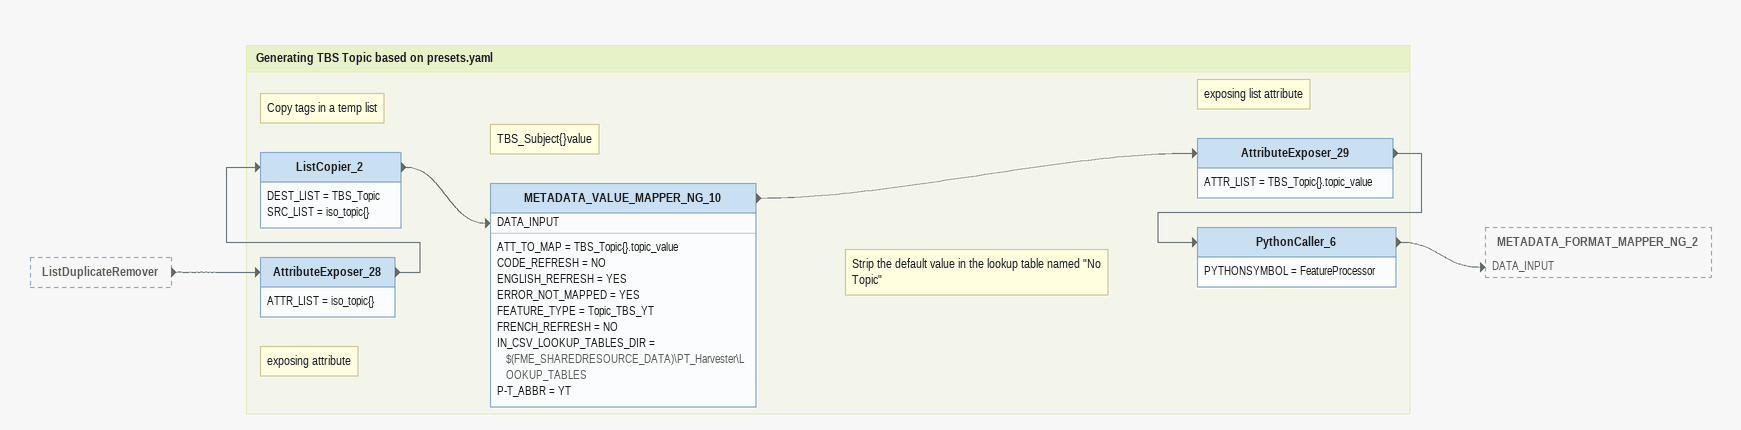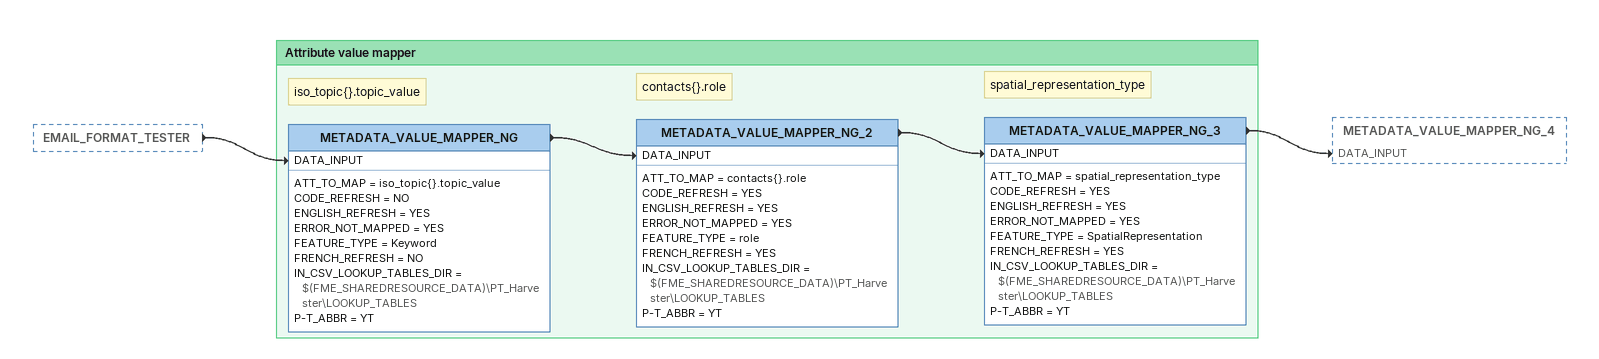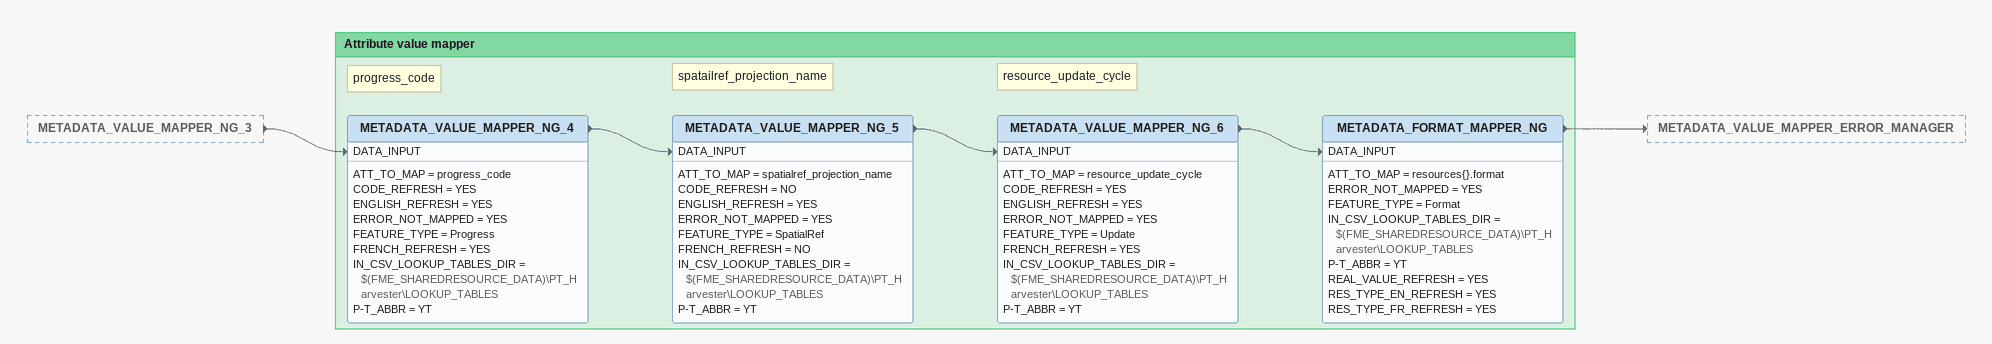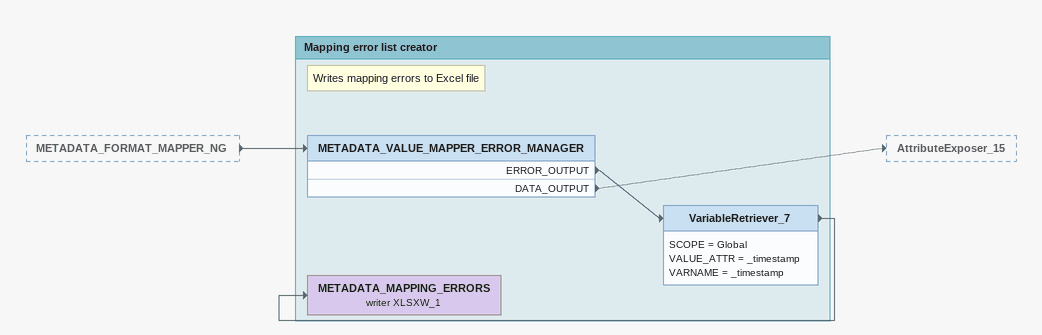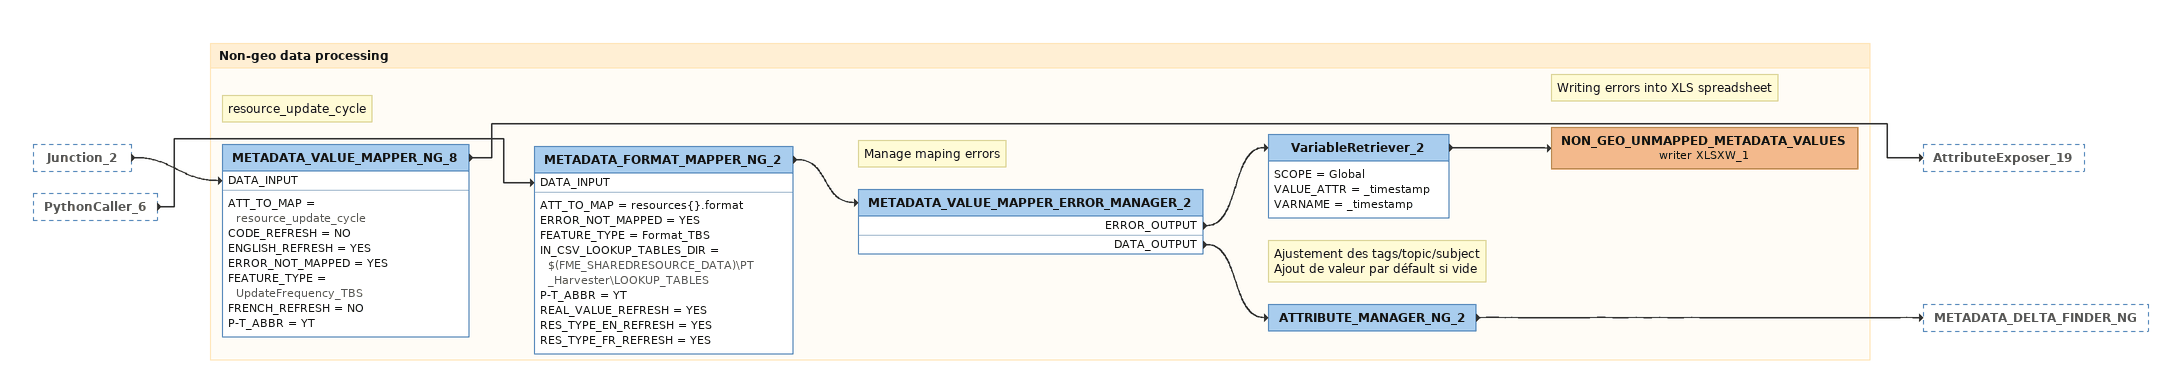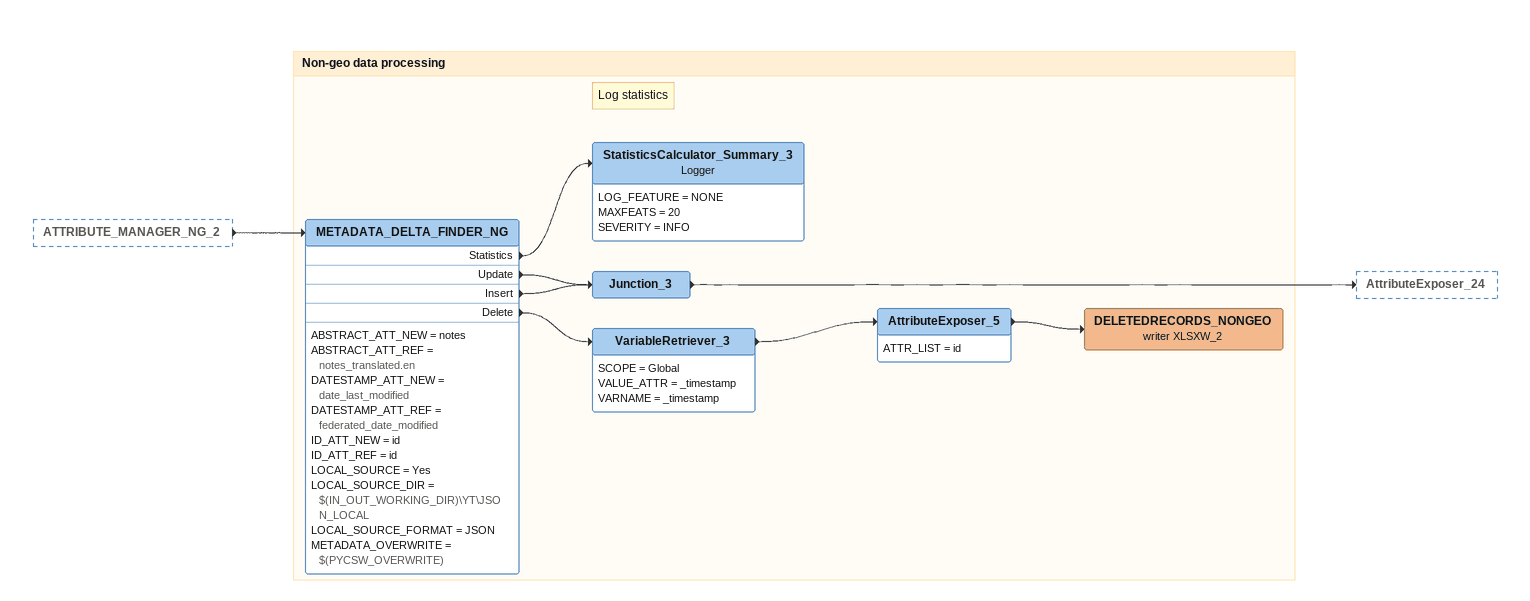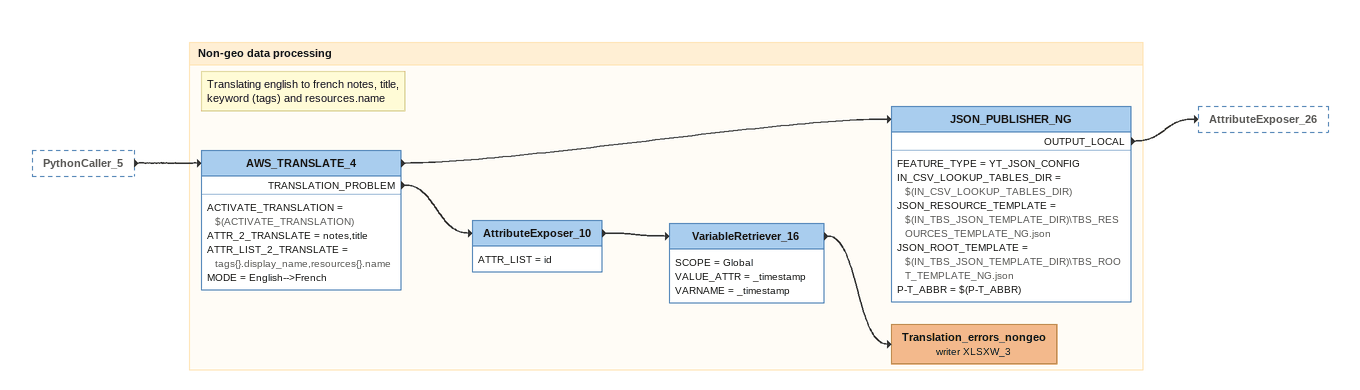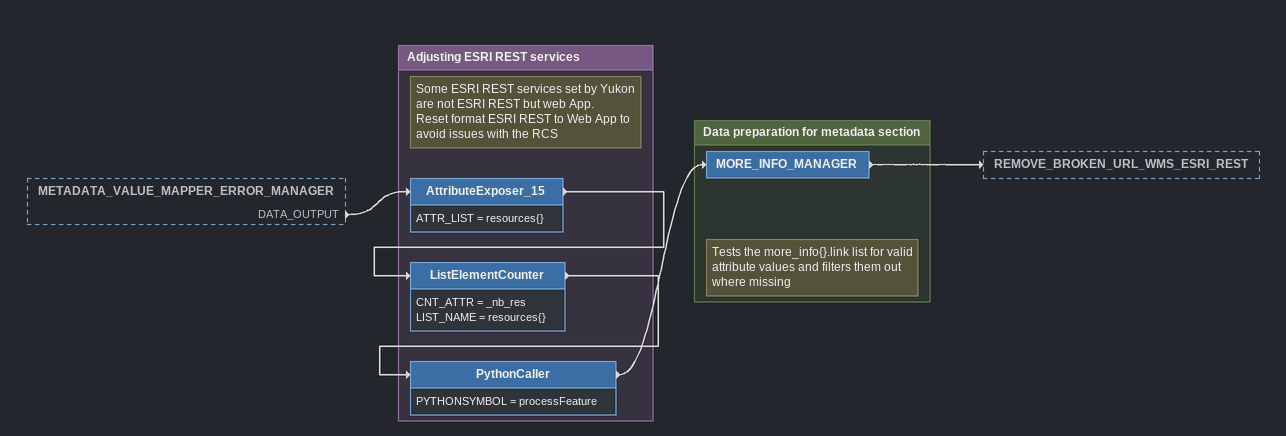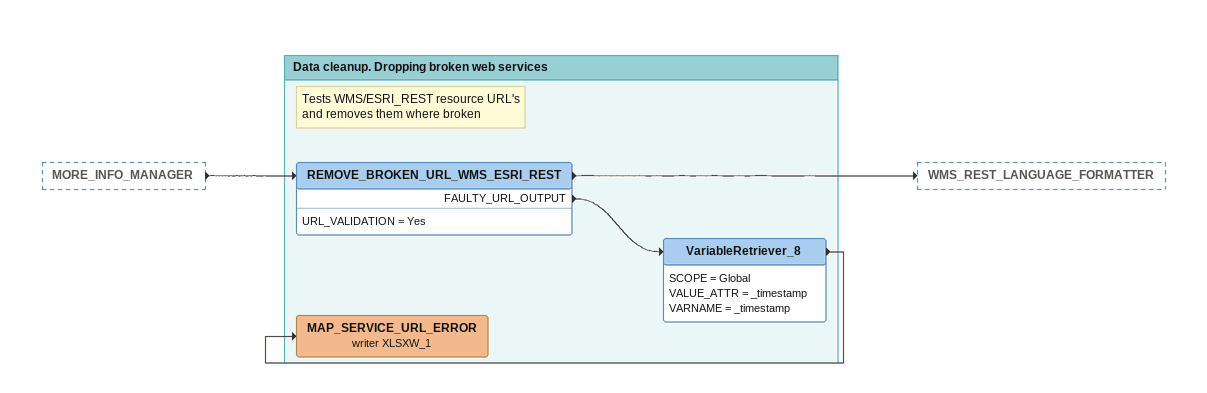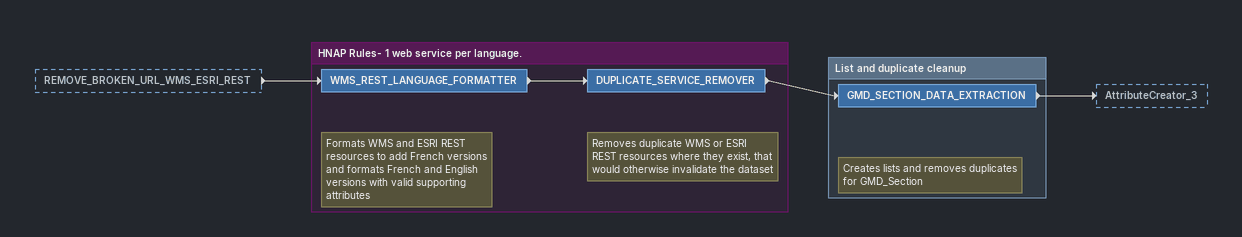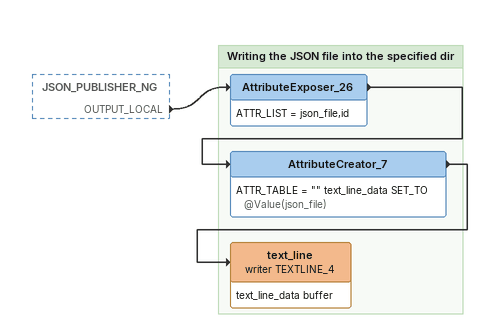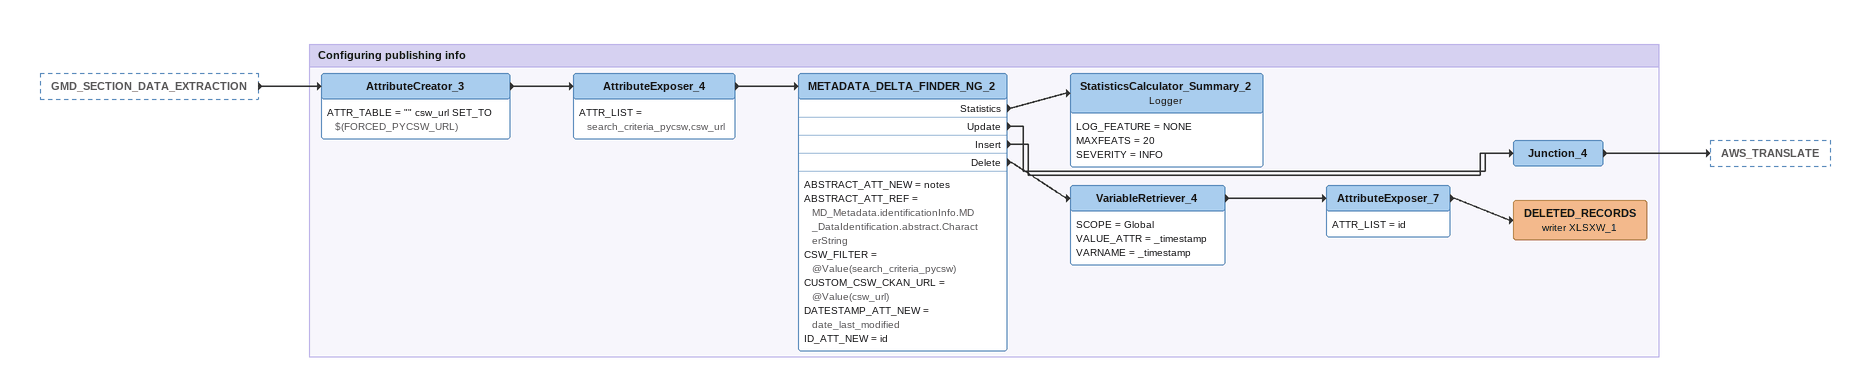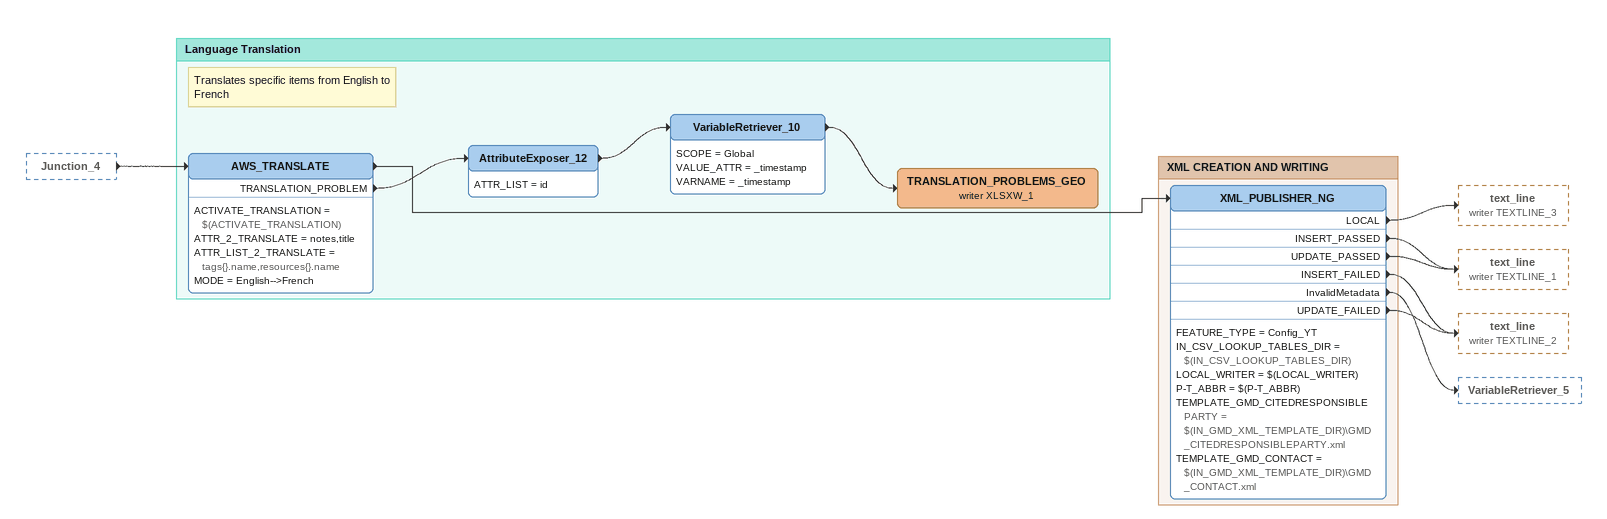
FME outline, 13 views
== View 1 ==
ListDuplicateRemover [outside]
    -> AttributeExposer_28

Bookmark: Generating TBS Topic based on presets.yaml
Note: exposing attribute
AttributeExposer_28
    ATTR_LIST = iso_topic{}
    -> ListCopier_2
Note: Copy tags in a temp list
ListCopier_2
    DEST_LIST = TBS_Topic
    SRC_LIST = iso_topic{}
    -> METADATA_VALUE_MAPPER_NG_10 [DATA_INPUT]
Note: TBS_Subject{}value
METADATA_VALUE_MAPPER_NG_10
    ATT_TO_MAP = TBS_Topic{}.topic_value
    CODE_REFRESH = NO
    ENGLISH_REFRESH = YES
    ERROR_NOT_MAPPED = YES
    FEATURE_TYPE = Topic_TBS_YT
    FRENCH_REFRESH = NO
    IN_CSV_LOOKUP_TABLES_DIR = $(FME_SHAREDRESOURCE_DATA)\PT_Harvester\LOOKUP_TABLES
    P-T_ABBR = YT
    -> AttributeExposer_29
Note: exposing list attribute
AttributeExposer_29
    ATTR_LIST = TBS_Topic{}.topic_value
    -> PythonCaller_6
Note: Strip the default value in the lookup table named "No Topic"
PythonCaller_6
    PYTHONSYMBOL = FeatureProcessor
    -> METADATA_FORMAT_MAPPER_NG_2 [DATA_INPUT]

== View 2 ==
EMAIL_FORMAT_TESTER [outside]
    -> METADATA_VALUE_MAPPER_NG [DATA_INPUT]

Bookmark: Attribute value mapper
Note: iso_topic{}.topic_value
METADATA_VALUE_MAPPER_NG
    ATT_TO_MAP = iso_topic{}.topic_value
    CODE_REFRESH = NO
    ENGLISH_REFRESH = YES
    ERROR_NOT_MAPPED = YES
    FEATURE_TYPE = Keyword
    FRENCH_REFRESH = NO
    IN_CSV_LOOKUP_TABLES_DIR = $(FME_SHAREDRESOURCE_DATA)\PT_Harvester\LOOKUP_TABLES
    P-T_ABBR = YT
    -> METADATA_VALUE_MAPPER_NG_2 [DATA_INPUT]
Note: contacts{}.role
METADATA_VALUE_MAPPER_NG_2
    ATT_TO_MAP = contacts{}.role
    CODE_REFRESH = YES
    ENGLISH_REFRESH = YES
    ERROR_NOT_MAPPED = YES
    FEATURE_TYPE = role
    FRENCH_REFRESH = YES
    IN_CSV_LOOKUP_TABLES_DIR = $(FME_SHAREDRESOURCE_DATA)\PT_Harvester\LOOKUP_TABLES
    P-T_ABBR = YT
    -> METADATA_VALUE_MAPPER_NG_3 [DATA_INPUT]
Note: spatial_representation_type
METADATA_VALUE_MAPPER_NG_3
    ATT_TO_MAP = spatial_representation_type
    CODE_REFRESH = YES
    ENGLISH_REFRESH = YES
    ERROR_NOT_MAPPED = YES
    FEATURE_TYPE = SpatialRepresentation
    FRENCH_REFRESH = YES
    IN_CSV_LOOKUP_TABLES_DIR = $(FME_SHAREDRESOURCE_DATA)\PT_Harvester\LOOKUP_TABLES
    P-T_ABBR = YT
    -> METADATA_VALUE_MAPPER_NG_4 [DATA_INPUT]

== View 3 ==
METADATA_VALUE_MAPPER_NG_3 [outside]
    -> METADATA_VALUE_MAPPER_NG_4 [DATA_INPUT]

Bookmark: Attribute value mapper
Note: progress_code
METADATA_VALUE_MAPPER_NG_4
    ATT_TO_MAP = progress_code
    CODE_REFRESH = YES
    ENGLISH_REFRESH = YES
    ERROR_NOT_MAPPED = YES
    FEATURE_TYPE = Progress
    FRENCH_REFRESH = YES
    IN_CSV_LOOKUP_TABLES_DIR = $(FME_SHAREDRESOURCE_DATA)\PT_Harvester\LOOKUP_TABLES
    P-T_ABBR = YT
    -> METADATA_VALUE_MAPPER_NG_5 [DATA_INPUT]
Note: spatailref_projection_name
METADATA_VALUE_MAPPER_NG_5
    ATT_TO_MAP = spatialref_projection_name
    CODE_REFRESH = NO
    ENGLISH_REFRESH = YES
    ERROR_NOT_MAPPED = YES
    FEATURE_TYPE = SpatialRef
    FRENCH_REFRESH = NO
    IN_CSV_LOOKUP_TABLES_DIR = $(FME_SHAREDRESOURCE_DATA)\PT_Harvester\LOOKUP_TABLES
    P-T_ABBR = YT
    -> METADATA_VALUE_MAPPER_NG_6 [DATA_INPUT]
Note: resource_update_cycle
METADATA_VALUE_MAPPER_NG_6
    ATT_TO_MAP = resource_update_cycle
    CODE_REFRESH = YES
    ENGLISH_REFRESH = YES
    ERROR_NOT_MAPPED = YES
    FEATURE_TYPE = Update
    FRENCH_REFRESH = YES
    IN_CSV_LOOKUP_TABLES_DIR = $(FME_SHAREDRESOURCE_DATA)\PT_Harvester\LOOKUP_TABLES
    P-T_ABBR = YT
    -> METADATA_FORMAT_MAPPER_NG [DATA_INPUT]
METADATA_FORMAT_MAPPER_NG
    ATT_TO_MAP = resources{}.format
    ERROR_NOT_MAPPED = YES
    FEATURE_TYPE = Format
    IN_CSV_LOOKUP_TABLES_DIR = $(FME_SHAREDRESOURCE_DATA)\PT_Harvester\LOOKUP_TABLES
    P-T_ABBR = YT
    REAL_VALUE_REFRESH = YES
    RES_TYPE_EN_REFRESH = YES
    RES_TYPE_FR_REFRESH = YES
    -> METADATA_VALUE_MAPPER_ERROR_MANAGER

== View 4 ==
METADATA_FORMAT_MAPPER_NG [outside]
    -> METADATA_VALUE_MAPPER_ERROR_MANAGER

Bookmark: Mapping error list creator
Note: Writes mapping errors to Excel file
METADATA_VALUE_MAPPER_ERROR_MANAGER
    ERROR_OUTPUT -> VariableRetriever_7
    DATA_OUTPUT -> AttributeExposer_15
VariableRetriever_7
    SCOPE = Global
    VALUE_ATTR = _timestamp
    VARNAME = _timestamp
    -> METADATA_MAPPING_ERRORS (writer XLSXW_1)
METADATA_MAPPING_ERRORS (writer XLSXW_1)

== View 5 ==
Junction_2 [outside]
    -> METADATA_VALUE_MAPPER_NG_8 [DATA_INPUT]
PythonCaller_6 [outside]
    -> METADATA_FORMAT_MAPPER_NG_2 [DATA_INPUT]

Bookmark: Non-geo data processing
Note: resource_update_cycle
METADATA_VALUE_MAPPER_NG_8
    ATT_TO_MAP = resource_update_cycle
    CODE_REFRESH = NO
    ENGLISH_REFRESH = YES
    ERROR_NOT_MAPPED = YES
    FEATURE_TYPE = UpdateFrequency_TBS
    FRENCH_REFRESH = NO
    P-T_ABBR = YT
    -> AttributeExposer_19
METADATA_FORMAT_MAPPER_NG_2
    ATT_TO_MAP = resources{}.format
    ERROR_NOT_MAPPED = YES
    FEATURE_TYPE = Format_TBS
    IN_CSV_LOOKUP_TABLES_DIR = $(FME_SHAREDRESOURCE_DATA)\PT_Harvester\LOOKUP_TABLES
    P-T_ABBR = YT
    REAL_VALUE_REFRESH = YES
    RES_TYPE_EN_REFRESH = YES
    RES_TYPE_FR_REFRESH = YES
    -> METADATA_VALUE_MAPPER_ERROR_MANAGER_2
Note: Manage maping errors
METADATA_VALUE_MAPPER_ERROR_MANAGER_2
    ERROR_OUTPUT -> VariableRetriever_2
    DATA_OUTPUT -> ATTRIBUTE_MANAGER_NG_2
VariableRetriever_2
    SCOPE = Global
    VALUE_ATTR = _timestamp
    VARNAME = _timestamp
    -> NON_GEO_UNMAPPED_METADATA_VALUES (writer XLSXW_1)
Note: Writing errors into XLS spreadsheet
NON_GEO_UNMAPPED_METADATA_VALUES (writer XLSXW_1)
Note: Ajustement des tags/topic/subject / Ajout de valeur par défault si vide
ATTRIBUTE_MANAGER_NG_2
    -> METADATA_DELTA_FINDER_NG

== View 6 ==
ATTRIBUTE_MANAGER_NG_2 [outside]
    -> METADATA_DELTA_FINDER_NG

Bookmark: Non-geo data processing
METADATA_DELTA_FINDER_NG
    ABSTRACT_ATT_NEW = notes
    ABSTRACT_ATT_REF = notes_translated.en
    DATESTAMP_ATT_NEW = date_last_modified
    DATESTAMP_ATT_REF = federated_date_modified
    ID_ATT_NEW = id
    ID_ATT_REF = id
    LOCAL_SOURCE = Yes
    LOCAL_SOURCE_DIR = $(IN_OUT_WORKING_DIR)\YT\JSON_LOCAL
    LOCAL_SOURCE_FORMAT = JSON
    METADATA_OVERWRITE = $(PYCSW_OVERWRITE)
    Statistics -> StatisticsCalculator_Summary_3
    Update -> Junction_3
    Insert -> Junction_3
    Delete -> VariableRetriever_3
Note: Log statistics
StatisticsCalculator_Summary_3: Logger
    LOG_FEATURE = NONE
    MAXFEATS = 20
    SEVERITY = INFO
Junction_3
    -> AttributeExposer_24
VariableRetriever_3
    SCOPE = Global
    VALUE_ATTR = _timestamp
    VARNAME = _timestamp
    -> AttributeExposer_5
AttributeExposer_5
    ATTR_LIST = id
    -> DELETEDRECORDS_NONGEO (writer XLSXW_2)
DELETEDRECORDS_NONGEO (writer XLSXW_2)

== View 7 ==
PythonCaller_5 [outside]
    -> AWS_TRANSLATE_4

Bookmark: Non-geo data processing
Note: Translating english to french notes, title, keyword (tags) and resources.name
AWS_TRANSLATE_4
    ACTIVATE_TRANSLATION = $(ACTIVATE_TRANSLATION)
    ATTR_2_TRANSLATE = notes,title
    ATTR_LIST_2_TRANSLATE = tags{}.display_name,resources{}.name
    MODE = English-->French
    -> JSON_PUBLISHER_NG
    TRANSLATION_PROBLEM -> AttributeExposer_10
JSON_PUBLISHER_NG
    FEATURE_TYPE = YT_JSON_CONFIG
    IN_CSV_LOOKUP_TABLES_DIR = $(IN_CSV_LOOKUP_TABLES_DIR)
    JSON_RESOURCE_TEMPLATE = $(IN_TBS_JSON_TEMPLATE_DIR)\TBS_RESOURCES_TEMPLATE_NG.json
    JSON_ROOT_TEMPLATE = $(IN_TBS_JSON_TEMPLATE_DIR)\TBS_ROOT_TEMPLATE_NG.json
    P-T_ABBR = $(P-T_ABBR)
    OUTPUT_LOCAL -> AttributeExposer_26
AttributeExposer_10
    ATTR_LIST = id
    -> VariableRetriever_16
VariableRetriever_16
    SCOPE = Global
    VALUE_ATTR = _timestamp
    VARNAME = _timestamp
    -> Translation_errors_nongeo (writer XLSXW_3)
Translation_errors_nongeo (writer XLSXW_3)

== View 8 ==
METADATA_VALUE_MAPPER_ERROR_MANAGER [outside]
    DATA_OUTPUT -> AttributeExposer_15

Bookmark: Adjusting ESRI REST services
Note: Some ESRI REST services set by Yukon are not ESRI REST but web App. / Reset format ESRI REST to Web App to avoid issues with the RCS
AttributeExposer_15
    ATTR_LIST = resources{}
    -> ListElementCounter
ListElementCounter
    CNT_ATTR = _nb_res
    LIST_NAME = resources{}
    -> PythonCaller
PythonCaller
    PYTHONSYMBOL = processFeature
    -> MORE_INFO_MANAGER

Bookmark: Data preparation for metadata section
Note: Tests the more_info{}.link list for valid attribute values and filters them out where missing
MORE_INFO_MANAGER
    -> REMOVE_BROKEN_URL_WMS_ESRI_REST

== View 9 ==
MORE_INFO_MANAGER [outside]
    -> REMOVE_BROKEN_URL_WMS_ESRI_REST

Bookmark: Data cleanup. Dropping broken web services
Note: Tests WMS/ESRI_REST resource URL's and removes them where broken
REMOVE_BROKEN_URL_WMS_ESRI_REST
    URL_VALIDATION = Yes
    -> WMS_REST_LANGUAGE_FORMATTER
    FAULTY_URL_OUTPUT -> VariableRetriever_8
VariableRetriever_8
    SCOPE = Global
    VALUE_ATTR = _timestamp
    VARNAME = _timestamp
    -> MAP_SERVICE_URL_ERROR (writer XLSXW_1)
MAP_SERVICE_URL_ERROR (writer XLSXW_1)

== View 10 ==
REMOVE_BROKEN_URL_WMS_ESRI_REST [outside]
    -> WMS_REST_LANGUAGE_FORMATTER

Bookmark: HNAP Rules- 1 web service per language.
Note: Formats WMS and ESRI REST resources to add French versions and formats French and English versions with valid supporting attributes
WMS_REST_LANGUAGE_FORMATTER
    -> DUPLICATE_SERVICE_REMOVER
Note: Removes duplicate WMS or ESRI REST resources where they exist, that would otherwise invalidate the dataset
DUPLICATE_SERVICE_REMOVER
    -> GMD_SECTION_DATA_EXTRACTION

Bookmark: List and duplicate cleanup
Note: Creates lists and removes duplicates for GMD_Section
GMD_SECTION_DATA_EXTRACTION
    -> AttributeCreator_3

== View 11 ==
JSON_PUBLISHER_NG [outside]
    OUTPUT_LOCAL -> AttributeExposer_26

Bookmark: Writing the JSON file into the specified dir
AttributeExposer_26
    ATTR_LIST = json_file,id
    -> AttributeCreator_7
AttributeCreator_7
    ATTR_TABLE = "" text_line_data SET_TO @Value(json_file)
    -> text_line (writer TEXTLINE_4)
text_line (writer TEXTLINE_4)
    attributes: text_line_data buffer

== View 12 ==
GMD_SECTION_DATA_EXTRACTION [outside]
    -> AttributeCreator_3

Bookmark: Configuring publishing info
AttributeCreator_3
    ATTR_TABLE = "" csw_url SET_TO $(FORCED_PYCSW_URL)
    -> AttributeExposer_4
AttributeExposer_4
    ATTR_LIST = search_criteria_pycsw,csw_url
    -> METADATA_DELTA_FINDER_NG_2
METADATA_DELTA_FINDER_NG_2
    ABSTRACT_ATT_NEW = notes
    ABSTRACT_ATT_REF = MD_Metadata.identificationInfo.MD_DataIdentification.abstract.CharacterString
    CSW_FILTER = @Value(search_criteria_pycsw)
    CUSTOM_CSW_CKAN_URL = @Value(csw_url)
    DATESTAMP_ATT_NEW = date_last_modified
    ID_ATT_NEW = id
    Statistics -> StatisticsCalculator_Summary_2
    Update -> Junction_4
    Insert -> Junction_4
    Delete -> VariableRetriever_4
StatisticsCalculator_Summary_2: Logger
    LOG_FEATURE = NONE
    MAXFEATS = 20
    SEVERITY = INFO
Junction_4
    -> AWS_TRANSLATE
VariableRetriever_4
    SCOPE = Global
    VALUE_ATTR = _timestamp
    VARNAME = _timestamp
    -> AttributeExposer_7
AttributeExposer_7
    ATTR_LIST = id
    -> DELETED_RECORDS (writer XLSXW_1)
DELETED_RECORDS (writer XLSXW_1)

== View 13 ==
Junction_4 [outside]
    -> AWS_TRANSLATE

Bookmark: Language Translation
Note: Translates specific items from English to French
AWS_TRANSLATE
    ACTIVATE_TRANSLATION = $(ACTIVATE_TRANSLATION)
    ATTR_2_TRANSLATE = notes,title
    ATTR_LIST_2_TRANSLATE = tags{}.name,resources{}.name
    MODE = English-->French
    -> XML_PUBLISHER_NG
    TRANSLATION_PROBLEM -> AttributeExposer_12
AttributeExposer_12
    ATTR_LIST = id
    -> VariableRetriever_10
VariableRetriever_10
    SCOPE = Global
    VALUE_ATTR = _timestamp
    VARNAME = _timestamp
    -> TRANSLATION_PROBLEMS_GEO (writer XLSXW_1)
TRANSLATION_PROBLEMS_GEO (writer XLSXW_1)

Bookmark: XML CREATION AND WRITING
XML_PUBLISHER_NG
    FEATURE_TYPE = Config_YT
    IN_CSV_LOOKUP_TABLES_DIR = $(IN_CSV_LOOKUP_TABLES_DIR)
    LOCAL_WRITER = $(LOCAL_WRITER)
    P-T_ABBR = $(P-T_ABBR)
    TEMPLATE_GMD_CITEDRESPONSIBLEPARTY = $(IN_GMD_XML_TEMPLATE_DIR)\GMD_CITEDRESPONSIBLEPARTY.xml
    TEMPLATE_GMD_CONTACT = $(IN_GMD_XML_TEMPLATE_DIR)\GMD_CONTACT.xml
    LOCAL -> text_line (writer TEXTLINE_3)
    INSERT_PASSED -> text_line (writer TEXTLINE_1)
    UPDATE_PASSED -> text_line (writer TEXTLINE_1)
    INSERT_FAILED -> text_line (writer TEXTLINE_2)
    InvalidMetadata -> VariableRetriever_5
    UPDATE_FAILED -> text_line (writer TEXTLINE_2)
